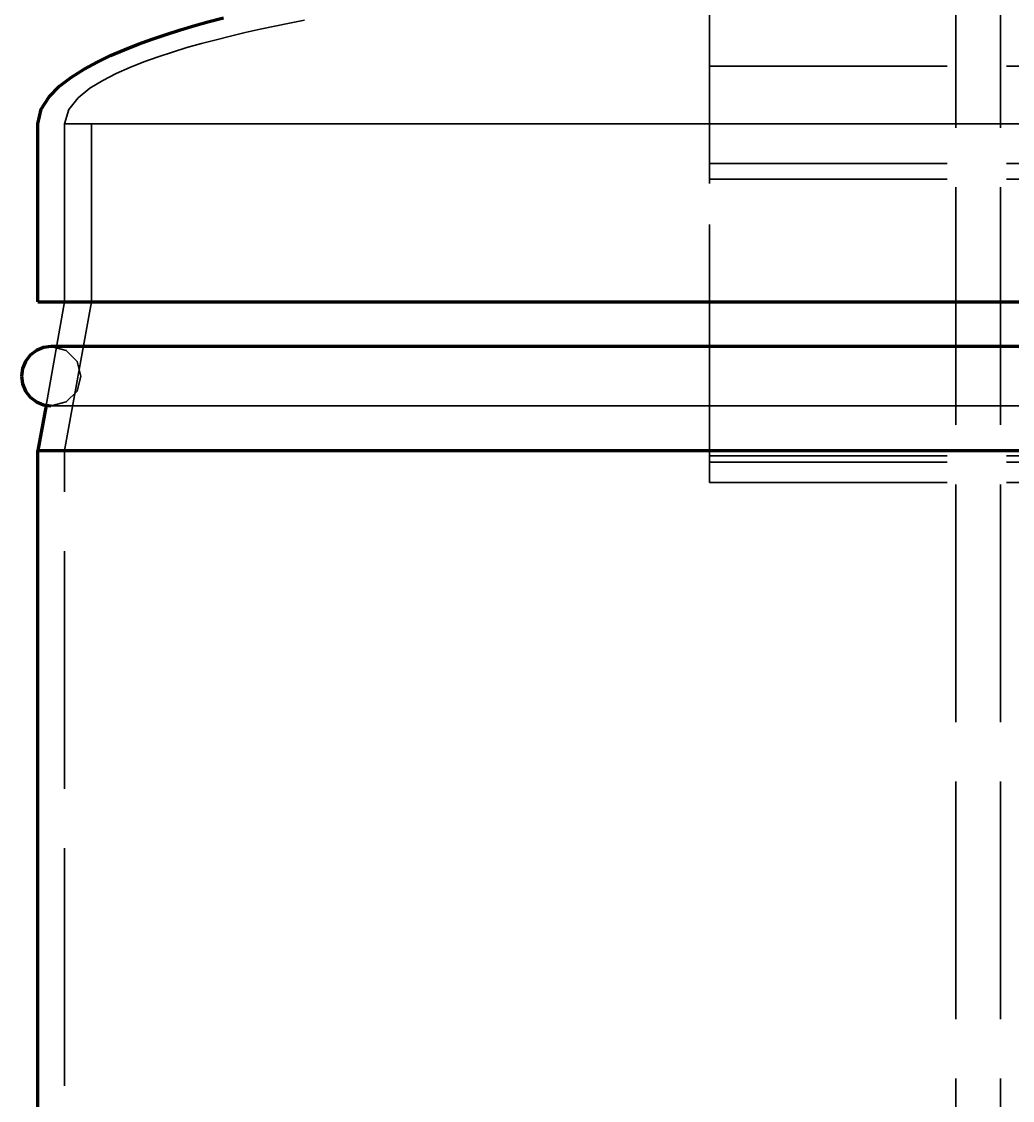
# Model space of a CAD drawing. Header units: millimetres. Extents: x 0 to 2208, y 0 to 420.
# Drawn here: x 179.21 to 195.88, y 222.23 to 240.39 of the extents above; entities that cross this region are included whole.
import ezdxf

# ---------------------------------------------------------------- set-up
doc = ezdxf.new("R2010")
doc.units = ezdxf.units.MM
doc.linetypes.add('IRAM-E-TRAZOS', pattern=[5, 4, -1])
doc.layers.add('01-VISIBLE', color=7, linetype='CONTINUOUS', lineweight=70)
doc.layers.add('02-OCULTA', color=4, linetype='IRAM-E-TRAZOS', lineweight=35)

msp = doc.modelspace()

# ---------------------------------------------------------------- linework, layer by layer
at = {"layer": '01-VISIBLE'}
for p, q in [((179.485, 235.668), (179.485, 238.668)), ((179.621, 233.926), (179.485, 233.168)), ((179.485, 191.32), (179.485, 233.168))]:
    msp.add_line(p, q, dxfattribs=at)
for points in [[(179.485, 238.668), (179.538, 238.911), (179.672, 239.122), (179.849, 239.3), (180.048, 239.453), (180.261, 239.586), (180.481, 239.705), (180.708, 239.814), (180.938, 239.913), (181.172, 240.005), (181.407, 240.091), (181.645, 240.171), (181.884, 240.247), (182.125, 240.319), (182.366, 240.387), (182.609, 240.451)], [(179.485, 235.668), (179.736, 235.668), (179.986, 235.668), (180.237, 235.668), (180.488, 235.668), (180.738, 235.668), (180.989, 235.668), (181.24, 235.668), (181.49, 235.668), (181.741, 235.668), (181.992, 235.668), (182.242, 235.668), (182.493, 235.668), (182.744, 235.668), (182.994, 235.668), (183.245, 235.668), (183.496, 235.668), (183.746, 235.668), (183.997, 235.668), (184.248, 235.668), (184.498, 235.668), (184.749, 235.668), (184.999, 235.668), (185.25, 235.668), (185.501, 235.668), (185.751, 235.668), (186.002, 235.668), (186.253, 235.668), (186.503, 235.668), (186.754, 235.668), (187.005, 235.668), (187.255, 235.668), (187.506, 235.668), (187.757, 235.668), (188.007, 235.668), (188.258, 235.668), (188.509, 235.668), (188.759, 235.668), (189.01, 235.668), (189.261, 235.668), (189.511, 235.668), (189.762, 235.668), (190.013, 235.668), (190.263, 235.668), (190.514, 235.668), (190.765, 235.668), (191.015, 235.668), (191.266, 235.668), (191.517, 235.668), (191.767, 235.668), (192.018, 235.668), (192.269, 235.668), (192.519, 235.668), (192.77, 235.668), (193.021, 235.668), (193.271, 235.668), (193.522, 235.668), (193.773, 235.668), (194.023, 235.668), (194.274, 235.668), (194.524, 235.668), (194.775, 235.668), (195.026, 235.668), (195.276, 235.668), (195.527, 235.668), (195.778, 235.668), (196.028, 235.668)], [(179.71, 234.918), (179.581, 234.901), (179.46, 234.851), (179.356, 234.772), (179.277, 234.668), (179.227, 234.547), (179.21, 234.418)], [(179.71, 234.918), (179.71, 234.918), (179.71, 234.918), (179.71, 234.918), (179.71, 234.918), (179.71, 234.918), (179.71, 234.918)], [(196.025, 234.918), (195.774, 234.918), (195.523, 234.918), (195.272, 234.918), (195.021, 234.918), (194.77, 234.918), (194.519, 234.918), (194.268, 234.918), (194.017, 234.918), (193.766, 234.918), (193.515, 234.918), (193.264, 234.918), (193.013, 234.918), (192.762, 234.918), (192.511, 234.918), (192.26, 234.918), (192.009, 234.918), (191.758, 234.918), (191.507, 234.918), (191.256, 234.918), (191.005, 234.918), (190.754, 234.918), (190.503, 234.918), (190.252, 234.918), (190.001, 234.918), (189.75, 234.918), (189.499, 234.918), (189.248, 234.918), (188.997, 234.918), (188.746, 234.918), (188.495, 234.918), (188.244, 234.918), (187.993, 234.918), (187.742, 234.918), (187.491, 234.918), (187.24, 234.918), (186.989, 234.918), (186.738, 234.918), (186.487, 234.918), (186.236, 234.918), (185.985, 234.918), (185.734, 234.918), (185.483, 234.918), (185.232, 234.918), (184.981, 234.918), (184.73, 234.918), (184.479, 234.918), (184.228, 234.918), (183.977, 234.918), (183.726, 234.918), (183.475, 234.918), (183.224, 234.918), (182.973, 234.918), (182.722, 234.918), (182.471, 234.918), (182.22, 234.918), (181.969, 234.918), (181.718, 234.918), (181.467, 234.918), (181.216, 234.918), (180.965, 234.918), (180.714, 234.918), (180.463, 234.918), (180.212, 234.918), (179.961, 234.918), (179.71, 234.918)], [(179.21, 234.418), (179.227, 234.289), (179.277, 234.168), (179.356, 234.064), (179.46, 233.985), (179.581, 233.935), (179.71, 233.918)], [(179.485, 233.168), (179.736, 233.168), (179.986, 233.168), (180.237, 233.168), (180.488, 233.168), (180.738, 233.168), (180.989, 233.168), (181.24, 233.168), (181.49, 233.168), (181.741, 233.168), (181.992, 233.168), (182.242, 233.168), (182.493, 233.168), (182.744, 233.168), (182.994, 233.168), (183.245, 233.168), (183.496, 233.168), (183.746, 233.168), (183.997, 233.168), (184.248, 233.168), (184.498, 233.168), (184.749, 233.168), (184.999, 233.168), (185.25, 233.168), (185.501, 233.168), (185.751, 233.168), (186.002, 233.168), (186.253, 233.168), (186.503, 233.168), (186.754, 233.168), (187.005, 233.168), (187.255, 233.168), (187.506, 233.168), (187.757, 233.168), (188.007, 233.168), (188.258, 233.168), (188.509, 233.168), (188.759, 233.168), (189.01, 233.168), (189.261, 233.168), (189.511, 233.168), (189.762, 233.168), (190.013, 233.168), (190.263, 233.168), (190.514, 233.168), (190.765, 233.168), (191.015, 233.168), (191.266, 233.168), (191.517, 233.168), (191.767, 233.168), (192.018, 233.168), (192.269, 233.168), (192.519, 233.168), (192.77, 233.168), (193.021, 233.168), (193.271, 233.168), (193.522, 233.168), (193.773, 233.168), (194.023, 233.168), (194.274, 233.168), (194.524, 233.168), (194.775, 233.168), (195.026, 233.168), (195.276, 233.168), (195.527, 233.168), (195.778, 233.168), (196.028, 233.168)]]:
    msp.add_lwpolyline(points, dxfattribs=at)
at = {"layer": '02-OCULTA'}
for p, q in [((194.935, 108.598), (194.935, 243.673)), ((195.685, 108.598), (195.685, 243.673)), ((190.785, 241.663), (190.785, 233.078)), ((190.785, 239.638), (190.785, 240.908)), ((190.785, 239.638), (206.285, 239.638)), ((190.785, 237.998), (190.785, 239.638)), ((179.935, 235.668), (179.935, 238.668)), ((179.935, 238.668), (179.935, 235.668)), ((180.385, 235.668), (180.385, 238.668)), ((190.785, 237.998), (206.285, 237.998)), ((190.785, 237.733), (190.785, 237.998)), ((190.785, 237.733), (206.285, 237.733)), ((190.785, 232.973), (190.785, 237.733)), ((179.935, 235.668), (179.621, 233.926)), ((180.385, 235.668), (179.935, 233.168)), ((179.935, 112.473), (179.935, 233.168)), ((190.785, 233.078), (206.285, 233.078)), ((190.785, 233.078), (190.785, 232.628)), ((190.785, 232.973), (206.285, 232.973)), ((190.785, 232.628), (190.785, 232.973)), ((190.785, 232.628), (206.285, 232.628))]:
    msp.add_line(p, q, dxfattribs=at)
for points in [[(183.969, 240.409), (183.72, 240.361), (183.471, 240.31), (183.223, 240.258), (182.975, 240.202), (182.728, 240.144), (182.482, 240.082), (182.237, 240.017), (181.993, 239.948), (181.75, 239.874), (181.509, 239.795), (181.27, 239.71), (181.034, 239.616), (180.802, 239.513), (180.577, 239.397), (180.361, 239.264), (180.163, 239.105), (180.004, 238.909), (179.935, 238.668)], [(196.021, 238.668), (195.77, 238.668), (195.519, 238.668), (195.267, 238.668), (195.016, 238.668), (194.765, 238.668), (194.513, 238.668), (194.262, 238.668), (194.011, 238.668), (193.759, 238.668), (193.508, 238.668), (193.257, 238.668), (193.005, 238.668), (192.754, 238.668), (192.503, 238.668), (192.251, 238.668), (192, 238.668), (191.749, 238.668), (191.497, 238.668), (191.246, 238.668), (190.994, 238.668), (190.743, 238.668), (190.492, 238.668), (190.24, 238.668), (189.989, 238.668), (189.738, 238.668), (189.486, 238.668), (189.235, 238.668), (188.984, 238.668), (188.732, 238.668), (188.481, 238.668), (188.23, 238.668), (187.978, 238.668), (187.727, 238.668), (187.476, 238.668), (187.224, 238.668), (186.973, 238.668), (186.721, 238.668), (186.47, 238.668), (186.219, 238.668), (185.967, 238.668), (185.716, 238.668), (185.465, 238.668), (185.213, 238.668), (184.962, 238.668), (184.711, 238.668), (184.459, 238.668), (184.208, 238.668), (183.957, 238.668), (183.705, 238.668), (183.454, 238.668), (183.203, 238.668), (182.951, 238.668), (182.7, 238.668), (182.449, 238.668), (182.197, 238.668), (181.946, 238.668), (181.694, 238.668), (181.443, 238.668), (181.192, 238.668), (180.94, 238.668), (180.689, 238.668), (180.438, 238.668), (180.186, 238.668), (179.935, 238.668)], [(179.935, 238.668), (180.186, 238.668), (180.438, 238.668), (180.689, 238.668), (180.94, 238.668), (181.192, 238.668), (181.443, 238.668), (181.694, 238.668), (181.946, 238.668), (182.197, 238.668), (182.449, 238.668), (182.7, 238.668), (182.951, 238.668), (183.203, 238.668), (183.454, 238.668), (183.705, 238.668), (183.957, 238.668), (184.208, 238.668), (184.459, 238.668), (184.711, 238.668), (184.962, 238.668), (185.213, 238.668), (185.465, 238.668), (185.716, 238.668), (185.967, 238.668), (186.219, 238.668), (186.47, 238.668), (186.721, 238.668), (186.973, 238.668), (187.224, 238.668), (187.476, 238.668), (187.727, 238.668), (187.978, 238.668), (188.23, 238.668), (188.481, 238.668), (188.732, 238.668), (188.984, 238.668), (189.235, 238.668), (189.486, 238.668), (189.738, 238.668), (189.989, 238.668), (190.24, 238.668), (190.492, 238.668), (190.743, 238.668), (190.994, 238.668), (191.246, 238.668), (191.497, 238.668), (191.749, 238.668), (192, 238.668), (192.251, 238.668), (192.503, 238.668), (192.754, 238.668), (193.005, 238.668), (193.257, 238.668), (193.508, 238.668), (193.759, 238.668), (194.011, 238.668), (194.262, 238.668), (194.513, 238.668), (194.765, 238.668), (195.016, 238.668), (195.267, 238.668), (195.519, 238.668), (195.77, 238.668), (196.021, 238.668)], [(196.014, 238.668), (195.762, 238.668), (195.51, 238.668), (195.258, 238.668), (195.006, 238.668), (194.754, 238.668), (194.502, 238.668), (194.25, 238.668), (193.998, 238.668), (193.745, 238.668), (193.493, 238.668), (193.241, 238.668), (192.989, 238.668), (192.737, 238.668), (192.485, 238.668), (192.233, 238.668), (191.981, 238.668), (191.729, 238.668), (191.477, 238.668), (191.225, 238.668), (190.972, 238.668), (190.72, 238.668), (190.468, 238.668), (190.216, 238.668), (189.964, 238.668), (189.712, 238.668), (189.46, 238.668), (189.208, 238.668), (188.956, 238.668), (188.704, 238.668), (188.452, 238.668), (188.2, 238.668), (187.947, 238.668), (187.695, 238.668), (187.443, 238.668), (187.191, 238.668), (186.939, 238.668), (186.687, 238.668), (186.435, 238.668), (186.183, 238.668), (185.931, 238.668), (185.679, 238.668), (185.427, 238.668), (185.175, 238.668), (184.922, 238.668), (184.67, 238.668), (184.418, 238.668), (184.166, 238.668), (183.914, 238.668), (183.662, 238.668), (183.41, 238.668), (183.158, 238.668), (182.906, 238.668), (182.654, 238.668), (182.402, 238.668), (182.15, 238.668), (181.898, 238.668), (181.645, 238.668), (181.393, 238.668), (181.141, 238.668), (180.889, 238.668), (180.637, 238.668), (180.385, 238.668)], [(180.385, 238.668), (180.635, 238.668), (180.886, 238.668), (181.136, 238.668), (181.386, 238.668), (181.637, 238.668), (181.887, 238.668), (182.137, 238.668), (182.388, 238.668), (182.638, 238.668), (182.888, 238.668), (183.139, 238.668), (183.389, 238.668), (183.639, 238.668), (183.89, 238.668), (184.14, 238.668), (184.391, 238.668), (184.641, 238.668), (184.891, 238.668), (185.142, 238.668), (185.392, 238.668), (185.642, 238.668), (185.893, 238.668), (186.143, 238.668), (186.393, 238.668), (186.644, 238.668), (186.894, 238.668), (187.144, 238.668), (187.395, 238.668), (187.645, 238.668), (187.895, 238.668), (188.146, 238.668), (188.396, 238.668), (188.646, 238.668), (188.897, 238.668), (189.147, 238.668), (189.397, 238.668), (189.648, 238.668), (189.898, 238.668), (190.148, 238.668), (190.399, 238.668), (190.649, 238.668), (190.899, 238.668), (191.15, 238.668), (191.4, 238.668), (191.651, 238.668), (191.901, 238.668), (192.151, 238.668), (192.402, 238.668), (192.652, 238.668), (192.902, 238.668), (193.153, 238.668), (193.403, 238.668), (193.653, 238.668), (193.904, 238.668), (194.154, 238.668), (194.404, 238.668), (194.655, 238.668), (194.905, 238.668), (195.155, 238.668), (195.406, 238.668), (195.656, 238.668), (195.906, 238.668)], [(196.028, 235.668), (195.778, 235.668), (195.527, 235.668), (195.276, 235.668), (195.026, 235.668), (194.775, 235.668), (194.524, 235.668), (194.274, 235.668), (194.023, 235.668), (193.773, 235.668), (193.522, 235.668), (193.271, 235.668), (193.021, 235.668), (192.77, 235.668), (192.519, 235.668), (192.269, 235.668), (192.018, 235.668), (191.767, 235.668), (191.517, 235.668), (191.266, 235.668), (191.015, 235.668), (190.765, 235.668), (190.514, 235.668), (190.263, 235.668), (190.013, 235.668), (189.762, 235.668), (189.511, 235.668), (189.261, 235.668), (189.01, 235.668), (188.759, 235.668), (188.509, 235.668), (188.258, 235.668), (188.007, 235.668), (187.757, 235.668), (187.506, 235.668), (187.255, 235.668), (187.005, 235.668), (186.754, 235.668), (186.503, 235.668), (186.253, 235.668), (186.002, 235.668), (185.751, 235.668), (185.501, 235.668), (185.25, 235.668), (184.999, 235.668), (184.749, 235.668), (184.498, 235.668), (184.248, 235.668), (183.997, 235.668), (183.746, 235.668), (183.496, 235.668), (183.245, 235.668), (182.994, 235.668), (182.744, 235.668), (182.493, 235.668), (182.242, 235.668), (181.992, 235.668), (181.741, 235.668), (181.49, 235.668), (181.24, 235.668), (180.989, 235.668), (180.738, 235.668), (180.488, 235.668), (180.237, 235.668), (179.986, 235.668), (179.736, 235.668), (179.485, 235.668)], [(196.021, 235.668), (195.77, 235.668), (195.519, 235.668), (195.267, 235.668), (195.016, 235.668), (194.765, 235.668), (194.513, 235.668), (194.262, 235.668), (194.011, 235.668), (193.759, 235.668), (193.508, 235.668), (193.257, 235.668), (193.005, 235.668), (192.754, 235.668), (192.503, 235.668), (192.251, 235.668), (192, 235.668), (191.749, 235.668), (191.497, 235.668), (191.246, 235.668), (190.994, 235.668), (190.743, 235.668), (190.492, 235.668), (190.24, 235.668), (189.989, 235.668), (189.738, 235.668), (189.486, 235.668), (189.235, 235.668), (188.984, 235.668), (188.732, 235.668), (188.481, 235.668), (188.23, 235.668), (187.978, 235.668), (187.727, 235.668), (187.476, 235.668), (187.224, 235.668), (186.973, 235.668), (186.721, 235.668), (186.47, 235.668), (186.219, 235.668), (185.967, 235.668), (185.716, 235.668), (185.465, 235.668), (185.213, 235.668), (184.962, 235.668), (184.711, 235.668), (184.459, 235.668), (184.208, 235.668), (183.957, 235.668), (183.705, 235.668), (183.454, 235.668), (183.203, 235.668), (182.951, 235.668), (182.7, 235.668), (182.449, 235.668), (182.197, 235.668), (181.946, 235.668), (181.694, 235.668), (181.443, 235.668), (181.192, 235.668), (180.94, 235.668), (180.689, 235.668), (180.438, 235.668), (180.186, 235.668), (179.935, 235.668)], [(179.935, 235.668), (180.186, 235.668), (180.438, 235.668), (180.689, 235.668), (180.94, 235.668), (181.192, 235.668), (181.443, 235.668), (181.694, 235.668), (181.946, 235.668), (182.197, 235.668), (182.449, 235.668), (182.7, 235.668), (182.951, 235.668), (183.203, 235.668), (183.454, 235.668), (183.705, 235.668), (183.957, 235.668), (184.208, 235.668), (184.459, 235.668), (184.711, 235.668), (184.962, 235.668), (185.213, 235.668), (185.465, 235.668), (185.716, 235.668), (185.967, 235.668), (186.219, 235.668), (186.47, 235.668), (186.721, 235.668), (186.973, 235.668), (187.224, 235.668), (187.476, 235.668), (187.727, 235.668), (187.978, 235.668), (188.23, 235.668), (188.481, 235.668), (188.732, 235.668), (188.984, 235.668), (189.235, 235.668), (189.486, 235.668), (189.738, 235.668), (189.989, 235.668), (190.24, 235.668), (190.492, 235.668), (190.743, 235.668), (190.994, 235.668), (191.246, 235.668), (191.497, 235.668), (191.749, 235.668), (192, 235.668), (192.251, 235.668), (192.503, 235.668), (192.754, 235.668), (193.005, 235.668), (193.257, 235.668), (193.508, 235.668), (193.759, 235.668), (194.011, 235.668), (194.262, 235.668), (194.513, 235.668), (194.765, 235.668), (195.016, 235.668), (195.267, 235.668), (195.519, 235.668), (195.77, 235.668), (196.021, 235.668)], [(196.021, 235.668), (195.77, 235.668), (195.519, 235.668), (195.267, 235.668), (195.016, 235.668), (194.765, 235.668), (194.513, 235.668), (194.262, 235.668), (194.011, 235.668), (193.759, 235.668), (193.508, 235.668), (193.257, 235.668), (193.005, 235.668), (192.754, 235.668), (192.503, 235.668), (192.251, 235.668), (192, 235.668), (191.749, 235.668), (191.497, 235.668), (191.246, 235.668), (190.994, 235.668), (190.743, 235.668), (190.492, 235.668), (190.24, 235.668), (189.989, 235.668), (189.738, 235.668), (189.486, 235.668), (189.235, 235.668), (188.984, 235.668), (188.732, 235.668), (188.481, 235.668), (188.23, 235.668), (187.978, 235.668), (187.727, 235.668), (187.476, 235.668), (187.224, 235.668), (186.973, 235.668), (186.721, 235.668), (186.47, 235.668), (186.219, 235.668), (185.967, 235.668), (185.716, 235.668), (185.465, 235.668), (185.213, 235.668), (184.962, 235.668), (184.711, 235.668), (184.459, 235.668), (184.208, 235.668), (183.957, 235.668), (183.705, 235.668), (183.454, 235.668), (183.203, 235.668), (182.951, 235.668), (182.7, 235.668), (182.449, 235.668), (182.197, 235.668), (181.946, 235.668), (181.694, 235.668), (181.443, 235.668), (181.192, 235.668), (180.94, 235.668), (180.689, 235.668), (180.438, 235.668), (180.186, 235.668), (179.935, 235.668)], [(179.935, 235.668), (180.186, 235.668), (180.438, 235.668), (180.689, 235.668), (180.94, 235.668), (181.192, 235.668), (181.443, 235.668), (181.694, 235.668), (181.946, 235.668), (182.197, 235.668), (182.449, 235.668), (182.7, 235.668), (182.951, 235.668), (183.203, 235.668), (183.454, 235.668), (183.705, 235.668), (183.957, 235.668), (184.208, 235.668), (184.459, 235.668), (184.711, 235.668), (184.962, 235.668), (185.213, 235.668), (185.465, 235.668), (185.716, 235.668), (185.967, 235.668), (186.219, 235.668), (186.47, 235.668), (186.721, 235.668), (186.973, 235.668), (187.224, 235.668), (187.476, 235.668), (187.727, 235.668), (187.978, 235.668), (188.23, 235.668), (188.481, 235.668), (188.732, 235.668), (188.984, 235.668), (189.235, 235.668), (189.486, 235.668), (189.738, 235.668), (189.989, 235.668), (190.24, 235.668), (190.492, 235.668), (190.743, 235.668), (190.994, 235.668), (191.246, 235.668), (191.497, 235.668), (191.749, 235.668), (192, 235.668), (192.251, 235.668), (192.503, 235.668), (192.754, 235.668), (193.005, 235.668), (193.257, 235.668), (193.508, 235.668), (193.759, 235.668), (194.011, 235.668), (194.262, 235.668), (194.513, 235.668), (194.765, 235.668), (195.016, 235.668), (195.267, 235.668), (195.519, 235.668), (195.77, 235.668), (196.021, 235.668)], [(196.014, 235.668), (195.762, 235.668), (195.51, 235.668), (195.258, 235.668), (195.006, 235.668), (194.754, 235.668), (194.502, 235.668), (194.25, 235.668), (193.998, 235.668), (193.745, 235.668), (193.493, 235.668), (193.241, 235.668), (192.989, 235.668), (192.737, 235.668), (192.485, 235.668), (192.233, 235.668), (191.981, 235.668), (191.729, 235.668), (191.477, 235.668), (191.225, 235.668), (190.972, 235.668), (190.72, 235.668), (190.468, 235.668), (190.216, 235.668), (189.964, 235.668), (189.712, 235.668), (189.46, 235.668), (189.208, 235.668), (188.956, 235.668), (188.704, 235.668), (188.452, 235.668), (188.2, 235.668), (187.947, 235.668), (187.695, 235.668), (187.443, 235.668), (187.191, 235.668), (186.939, 235.668), (186.687, 235.668), (186.435, 235.668), (186.183, 235.668), (185.931, 235.668), (185.679, 235.668), (185.427, 235.668), (185.175, 235.668), (184.922, 235.668), (184.67, 235.668), (184.418, 235.668), (184.166, 235.668), (183.914, 235.668), (183.662, 235.668), (183.41, 235.668), (183.158, 235.668), (182.906, 235.668), (182.654, 235.668), (182.402, 235.668), (182.15, 235.668), (181.898, 235.668), (181.645, 235.668), (181.393, 235.668), (181.141, 235.668), (180.889, 235.668), (180.637, 235.668), (180.385, 235.668)], [(180.385, 235.668), (180.635, 235.668), (180.886, 235.668), (181.136, 235.668), (181.386, 235.668), (181.637, 235.668), (181.887, 235.668), (182.137, 235.668), (182.388, 235.668), (182.638, 235.668), (182.888, 235.668), (183.139, 235.668), (183.389, 235.668), (183.639, 235.668), (183.89, 235.668), (184.14, 235.668), (184.391, 235.668), (184.641, 235.668), (184.891, 235.668), (185.142, 235.668), (185.392, 235.668), (185.642, 235.668), (185.893, 235.668), (186.143, 235.668), (186.393, 235.668), (186.644, 235.668), (186.894, 235.668), (187.144, 235.668), (187.395, 235.668), (187.645, 235.668), (187.895, 235.668), (188.146, 235.668), (188.396, 235.668), (188.646, 235.668), (188.897, 235.668), (189.147, 235.668), (189.397, 235.668), (189.648, 235.668), (189.898, 235.668), (190.148, 235.668), (190.399, 235.668), (190.649, 235.668), (190.899, 235.668), (191.15, 235.668), (191.4, 235.668), (191.651, 235.668), (191.901, 235.668), (192.151, 235.668), (192.402, 235.668), (192.652, 235.668), (192.902, 235.668), (193.153, 235.668), (193.403, 235.668), (193.653, 235.668), (193.904, 235.668), (194.154, 235.668), (194.404, 235.668), (194.655, 235.668), (194.905, 235.668), (195.155, 235.668), (195.406, 235.668), (195.656, 235.668), (195.906, 235.668)], [(196.025, 234.918), (195.774, 234.918), (195.523, 234.918), (195.272, 234.918), (195.021, 234.918), (194.77, 234.918), (194.519, 234.918), (194.268, 234.918), (194.017, 234.918), (193.766, 234.918), (193.515, 234.918), (193.264, 234.918), (193.013, 234.918), (192.762, 234.918), (192.511, 234.918), (192.26, 234.918), (192.009, 234.918), (191.758, 234.918), (191.507, 234.918), (191.256, 234.918), (191.005, 234.918), (190.754, 234.918), (190.503, 234.918), (190.252, 234.918), (190.001, 234.918), (189.75, 234.918), (189.499, 234.918), (189.248, 234.918), (188.997, 234.918), (188.746, 234.918), (188.495, 234.918), (188.244, 234.918), (187.993, 234.918), (187.742, 234.918), (187.491, 234.918), (187.24, 234.918), (186.989, 234.918), (186.738, 234.918), (186.487, 234.918), (186.236, 234.918), (185.985, 234.918), (185.734, 234.918), (185.483, 234.918), (185.232, 234.918), (184.981, 234.918), (184.73, 234.918), (184.479, 234.918), (184.228, 234.918), (183.977, 234.918), (183.726, 234.918), (183.475, 234.918), (183.224, 234.918), (182.973, 234.918), (182.722, 234.918), (182.471, 234.918), (182.22, 234.918), (181.969, 234.918), (181.718, 234.918), (181.467, 234.918), (181.216, 234.918), (180.965, 234.918), (180.714, 234.918), (180.463, 234.918), (180.212, 234.918), (179.961, 234.918), (179.71, 234.918)], [(179.71, 234.918), (179.96, 234.851), (180.143, 234.668), (180.21, 234.418), (180.143, 234.168), (179.96, 233.985), (179.71, 233.918)], [(179.71, 233.918), (179.961, 233.918), (180.212, 233.918), (180.463, 233.918), (180.714, 233.918), (180.965, 233.918), (181.216, 233.918), (181.467, 233.918), (181.718, 233.918), (181.969, 233.918), (182.22, 233.918), (182.471, 233.918), (182.722, 233.918), (182.973, 233.918), (183.224, 233.918), (183.475, 233.918), (183.726, 233.918), (183.977, 233.918), (184.228, 233.918), (184.479, 233.918), (184.73, 233.918), (184.981, 233.918), (185.232, 233.918), (185.483, 233.918), (185.734, 233.918), (185.985, 233.918), (186.236, 233.918), (186.487, 233.918), (186.738, 233.918), (186.989, 233.918), (187.24, 233.918), (187.491, 233.918), (187.742, 233.918), (187.993, 233.918), (188.244, 233.918), (188.495, 233.918), (188.746, 233.918), (188.997, 233.918), (189.248, 233.918), (189.499, 233.918), (189.75, 233.918), (190.001, 233.918), (190.252, 233.918), (190.503, 233.918), (190.754, 233.918), (191.005, 233.918), (191.256, 233.918), (191.507, 233.918), (191.758, 233.918), (192.009, 233.918), (192.26, 233.918), (192.511, 233.918), (192.762, 233.918), (193.013, 233.918), (193.264, 233.918), (193.515, 233.918), (193.766, 233.918), (194.017, 233.918), (194.268, 233.918), (194.519, 233.918), (194.77, 233.918), (195.021, 233.918), (195.272, 233.918), (195.523, 233.918), (195.774, 233.918), (196.025, 233.918)], [(179.71, 233.918), (179.961, 233.918), (180.212, 233.918), (180.463, 233.918), (180.714, 233.918), (180.965, 233.918), (181.216, 233.918), (181.467, 233.918), (181.718, 233.918), (181.969, 233.918), (182.22, 233.918), (182.471, 233.918), (182.722, 233.918), (182.973, 233.918), (183.224, 233.918), (183.475, 233.918), (183.726, 233.918), (183.977, 233.918), (184.228, 233.918), (184.479, 233.918), (184.73, 233.918), (184.981, 233.918), (185.232, 233.918), (185.483, 233.918), (185.734, 233.918), (185.985, 233.918), (186.236, 233.918), (186.487, 233.918), (186.738, 233.918), (186.989, 233.918), (187.24, 233.918), (187.491, 233.918), (187.742, 233.918), (187.993, 233.918), (188.244, 233.918), (188.495, 233.918), (188.746, 233.918), (188.997, 233.918), (189.248, 233.918), (189.499, 233.918), (189.75, 233.918), (190.001, 233.918), (190.252, 233.918), (190.503, 233.918), (190.754, 233.918), (191.005, 233.918), (191.256, 233.918), (191.507, 233.918), (191.758, 233.918), (192.009, 233.918), (192.26, 233.918), (192.511, 233.918), (192.762, 233.918), (193.013, 233.918), (193.264, 233.918), (193.515, 233.918), (193.766, 233.918), (194.017, 233.918), (194.268, 233.918), (194.519, 233.918), (194.77, 233.918), (195.021, 233.918), (195.272, 233.918), (195.523, 233.918), (195.774, 233.918), (196.025, 233.918)], [(196.028, 233.168), (195.778, 233.168), (195.527, 233.168), (195.276, 233.168), (195.026, 233.168), (194.775, 233.168), (194.524, 233.168), (194.274, 233.168), (194.023, 233.168), (193.773, 233.168), (193.522, 233.168), (193.271, 233.168), (193.021, 233.168), (192.77, 233.168), (192.519, 233.168), (192.269, 233.168), (192.018, 233.168), (191.767, 233.168), (191.517, 233.168), (191.266, 233.168), (191.015, 233.168), (190.765, 233.168), (190.514, 233.168), (190.263, 233.168), (190.013, 233.168), (189.762, 233.168), (189.511, 233.168), (189.261, 233.168), (189.01, 233.168), (188.759, 233.168), (188.509, 233.168), (188.258, 233.168), (188.007, 233.168), (187.757, 233.168), (187.506, 233.168), (187.255, 233.168), (187.005, 233.168), (186.754, 233.168), (186.503, 233.168), (186.253, 233.168), (186.002, 233.168), (185.751, 233.168), (185.501, 233.168), (185.25, 233.168), (184.999, 233.168), (184.749, 233.168), (184.498, 233.168), (184.248, 233.168), (183.997, 233.168), (183.746, 233.168), (183.496, 233.168), (183.245, 233.168), (182.994, 233.168), (182.744, 233.168), (182.493, 233.168), (182.242, 233.168), (181.992, 233.168), (181.741, 233.168), (181.49, 233.168), (181.24, 233.168), (180.989, 233.168), (180.738, 233.168), (180.488, 233.168), (180.237, 233.168), (179.986, 233.168), (179.736, 233.168), (179.485, 233.168)], [(196.021, 233.168), (195.77, 233.168), (195.519, 233.168), (195.267, 233.168), (195.016, 233.168), (194.765, 233.168), (194.513, 233.168), (194.262, 233.168), (194.011, 233.168), (193.759, 233.168), (193.508, 233.168), (193.257, 233.168), (193.005, 233.168), (192.754, 233.168), (192.503, 233.168), (192.251, 233.168), (192, 233.168), (191.749, 233.168), (191.497, 233.168), (191.246, 233.168), (190.994, 233.168), (190.743, 233.168), (190.492, 233.168), (190.24, 233.168), (189.989, 233.168), (189.738, 233.168), (189.486, 233.168), (189.235, 233.168), (188.984, 233.168), (188.732, 233.168), (188.481, 233.168), (188.23, 233.168), (187.978, 233.168), (187.727, 233.168), (187.476, 233.168), (187.224, 233.168), (186.973, 233.168), (186.721, 233.168), (186.47, 233.168), (186.219, 233.168), (185.967, 233.168), (185.716, 233.168), (185.465, 233.168), (185.213, 233.168), (184.962, 233.168), (184.711, 233.168), (184.459, 233.168), (184.208, 233.168), (183.957, 233.168), (183.705, 233.168), (183.454, 233.168), (183.203, 233.168), (182.951, 233.168), (182.7, 233.168), (182.449, 233.168), (182.197, 233.168), (181.946, 233.168), (181.694, 233.168), (181.443, 233.168), (181.192, 233.168), (180.94, 233.168), (180.689, 233.168), (180.438, 233.168), (180.186, 233.168), (179.935, 233.168)], [(179.935, 233.168), (180.186, 233.168), (180.438, 233.168), (180.689, 233.168), (180.94, 233.168), (181.192, 233.168), (181.443, 233.168), (181.694, 233.168), (181.946, 233.168), (182.197, 233.168), (182.449, 233.168), (182.7, 233.168), (182.951, 233.168), (183.203, 233.168), (183.454, 233.168), (183.705, 233.168), (183.957, 233.168), (184.208, 233.168), (184.459, 233.168), (184.711, 233.168), (184.962, 233.168), (185.213, 233.168), (185.465, 233.168), (185.716, 233.168), (185.967, 233.168), (186.219, 233.168), (186.47, 233.168), (186.721, 233.168), (186.973, 233.168), (187.224, 233.168), (187.476, 233.168), (187.727, 233.168), (187.978, 233.168), (188.23, 233.168), (188.481, 233.168), (188.732, 233.168), (188.984, 233.168), (189.235, 233.168), (189.486, 233.168), (189.738, 233.168), (189.989, 233.168), (190.24, 233.168), (190.492, 233.168), (190.743, 233.168), (190.994, 233.168), (191.246, 233.168), (191.497, 233.168), (191.749, 233.168), (192, 233.168), (192.251, 233.168), (192.503, 233.168), (192.754, 233.168), (193.005, 233.168), (193.257, 233.168), (193.508, 233.168), (193.759, 233.168), (194.011, 233.168), (194.262, 233.168), (194.513, 233.168), (194.765, 233.168), (195.016, 233.168), (195.267, 233.168), (195.519, 233.168), (195.77, 233.168), (196.021, 233.168)]]:
    msp.add_lwpolyline(points, dxfattribs=at)

doc.saveas('drawing.dxf')
